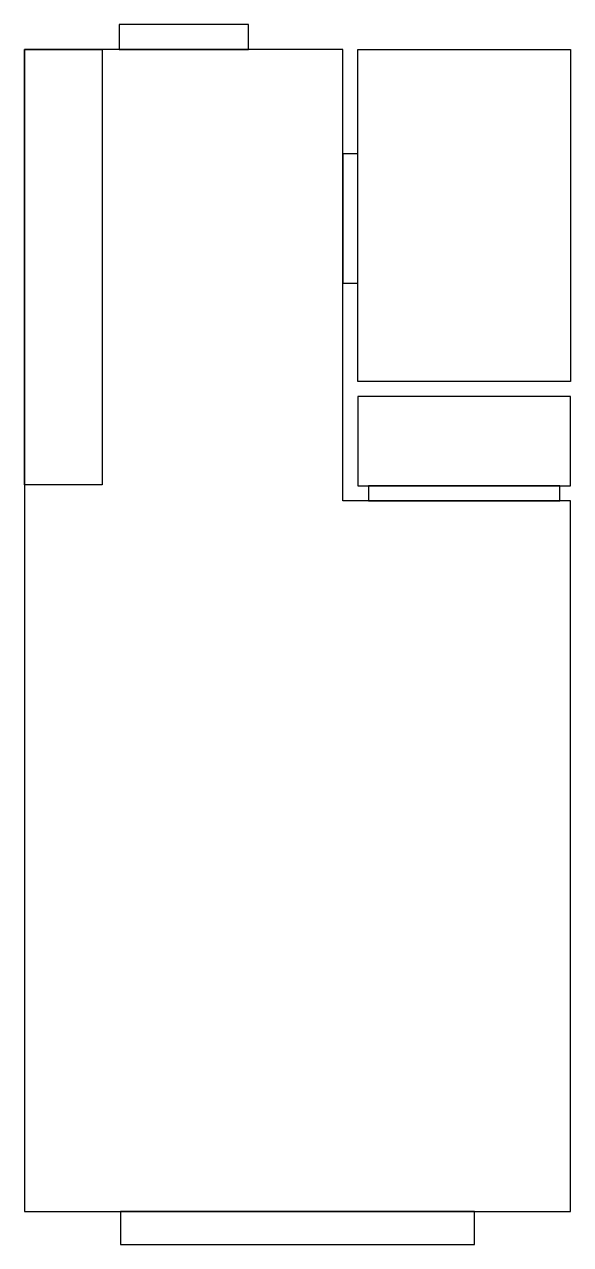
# Model space of a CAD drawing. Header units: inches. Extents: x 9726 to 9900, y -508 to -121.
import ezdxf

# ---------------------------------------------------------------- set-up
doc = ezdxf.new("R2010")
doc.units = ezdxf.units.IN
doc.header["$LTSCALE"] = 25
doc.header["$MEASUREMENT"] = 0
for name, color, linetype, true_color in [('bathrooms', 213, 'Continuous', 0xcc66ff), ('closets', 178, 'Continuous', 0x000000), ('doors', 116, 'Continuous', 0x118040), ('generic_rooms', 150, 'Continuous', 0x0f80ff), ('kitchens', 190, 'Continuous', 0x8000ff), ('windows', 30, 'Continuous', 0xfd8008)]:
    doc.layers.add(name, color=color, linetype=linetype, true_color=true_color)

msp = doc.modelspace()

# ---------------------------------------------------------------- linework, layer by layer
at = {"layer": 'bathrooms'}
msp.add_lwpolyline([(9832.05, -128.52), (9899.79, -128.52), (9899.79, -234.05), (9832.05, -234.05)], close=True, dxfattribs=at)
at = {"layer": 'closets'}
msp.add_lwpolyline([(9832.05, -238.8), (9832.05, -267.22), (9899.79, -267.22), (9899.79, -238.8)], close=True, dxfattribs=at)
at = {"layer": 'doors'}
for points in [[(9756.18, -120.52), (9756.18, -128.52), (9797.3, -128.52), (9797.3, -120.52)], [(9827.3, -161.69), (9827.3, -202.82), (9832.05, -202.82), (9832.05, -161.69)], [(9835.47, -267.22), (9835.47, -271.97), (9896.36, -271.97), (9896.36, -267.22)]]:
    msp.add_lwpolyline(points, close=True, dxfattribs=at)
at = {"layer": 'generic_rooms'}
msp.add_lwpolyline([(9827.3, -128.52), (9725.97, -128.52), (9725.97, -497.99), (9899.79, -497.99), (9899.79, -271.97), (9827.3, -271.97)], close=True, dxfattribs=at)
at = {"layer": 'kitchens'}
msp.add_lwpolyline([(9750.72, -128.52), (9750.72, -266.9), (9725.97, -266.9), (9725.97, -128.52)], close=True, dxfattribs=at)
at = {"layer": 'windows'}
msp.add_lwpolyline([(9756.54, -497.99), (9756.54, -508.49), (9869.21, -508.49), (9869.21, -497.99)], close=True, dxfattribs=at)

doc.saveas('drawing.dxf')
